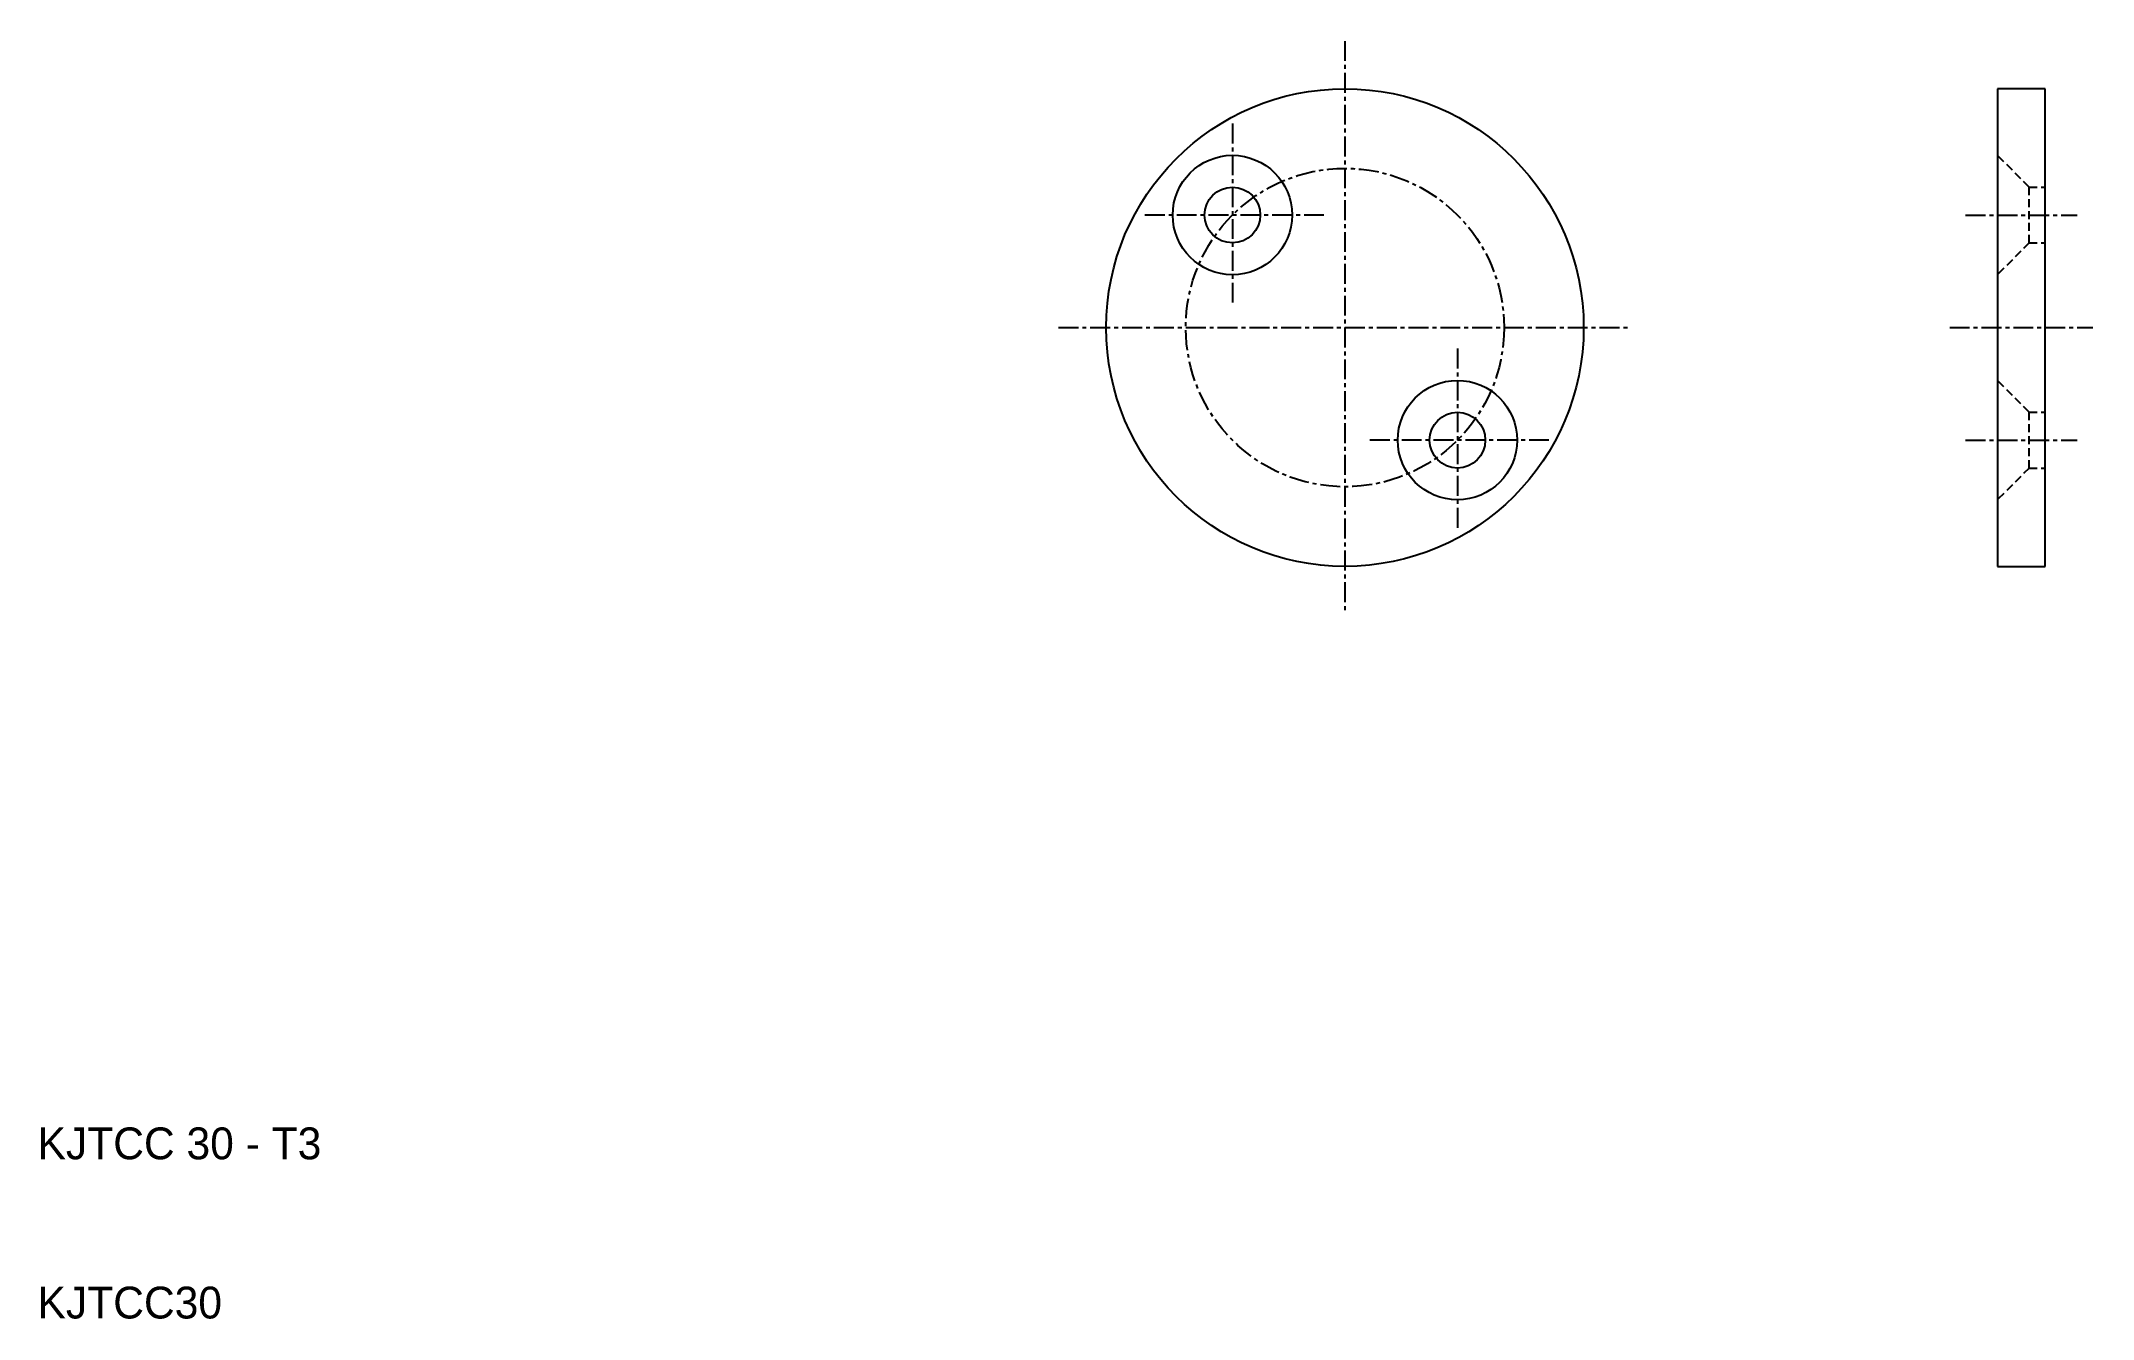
# Model space of a CAD drawing. Extents: x 10 to 139, y 10 to 90.
import ezdxf

# ---------------------------------------------------------------- set-up
doc = ezdxf.new("R2010")
doc.units = 0
doc.linetypes.add('CENTER', pattern=[2, 1.25, -0.25, 0.25, -0.25])
doc.linetypes.add('DASHED', pattern=[0.75, 0.5, -0.25])
doc.layers.get('0').update_dxf_attribs({"linetype": 'CONTINUOUS'})
doc.layers.add('CENTER', color=1, linetype='CENTER')

msp = doc.modelspace()

# ---------------------------------------------------------------- linework, layer by layer
at = {"color": 7, "linetype": 'CONTINUOUS'}
for p, q in [((133.15, 87.24), (133.15, 57.24)), ((136.15, 87.24), (133.15, 87.24)), ((136.15, 57.24), (136.15, 87.24)), ((133.15, 57.24), (136.15, 57.24))]:
    msp.add_line(p, q, dxfattribs=at)
at = {"color": 3, "linetype": 'DASHED'}
for p, q in [((135.15, 81.06), (133.15, 83.06)), ((135.15, 77.56), (135.15, 81.06)), ((135.15, 81.06), (136.15, 81.06)), ((135.15, 77.56), (133.15, 75.56)), ((135.15, 77.56), (136.15, 77.56)), ((135.15, 66.92), (133.15, 68.92)), ((135.15, 63.42), (135.15, 66.92)), ((135.15, 66.92), (136.15, 66.92)), ((135.15, 63.42), (133.15, 61.42)), ((135.15, 63.42), (136.15, 63.42))]:
    msp.add_line(p, q, dxfattribs=at)
at = {"color": 7, "linetype": 'CONTINUOUS'}
for centre, radius in [((92.15, 72.24), 15), ((85.08, 79.31), 3.75), ((85.08, 79.31), 1.75), ((99.22, 65.17), 3.75), ((99.22, 65.17), 1.75)]:
    msp.add_circle(centre, radius, dxfattribs=at)
at = {"layer": 'CENTER', "color": 1, "linetype": 'CENTER'}
for p, q in [((92.15, 90.24), (92.15, 54.24)), ((85.08, 85.06), (85.08, 73.56)), ((90.83, 79.31), (79.33, 79.31)), ((131.15, 79.31), (138.15, 79.31)), ((74.15, 72.24), (110.15, 72.24)), ((130.15, 72.24), (139.15, 72.24)), ((99.22, 70.92), (99.22, 59.42)), ((104.97, 65.17), (93.47, 65.17)), ((131.15, 65.17), (138.15, 65.17))]:
    msp.add_line(p, q, dxfattribs=at)
msp.add_circle((92.15, 72.24), 10, dxfattribs=at)

# ---------------------------------------------------------------- texts
at = {"color": 7, "linetype": 'CONTINUOUS'}
for s, p in [('KJTCC 30 - T3', (10, 20)), ('KJTCC30', (10, 10))]:
    msp.add_text(s, height=2, dxfattribs=at).set_placement(p)

doc.saveas('drawing.dxf')
